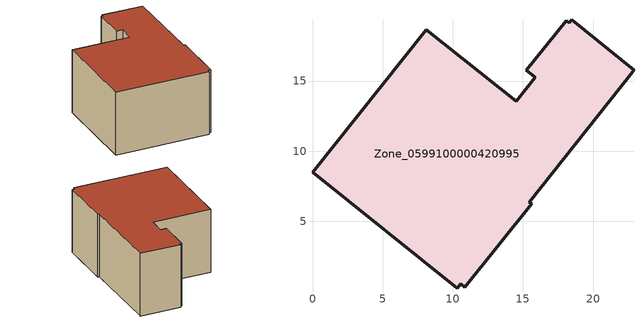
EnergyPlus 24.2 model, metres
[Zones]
Zone_0599100000420995
 floor ground (C_G): 22.82,15.66 15.46,6.38 15.63,6.24 10.87,0.3 10.55,0.54 10.32,0.24 0,8.51 8.11,18.64 14.51,13.55 15.9,15.26 15.24,15.79 18.09,19.31 18.31,19.14 18.48,19.36 22.92,15.78 z0
 wall outside (C_F): 15.46,6.38 22.82,15.66 22.92,15.78 18.48,19.36 18.31,19.14 18.09,19.31 15.24,15.79 15.9,15.26 14.51,13.55 8.11,18.64 0,8.51 10.32,0.24 10.55,0.54 10.87,0.3 15.63,6.24 15.46,6.38 z0:9.03
 roof outside (C_R): 15.9,15.26 14.51,13.55 8.11,18.64 0,8.51 10.32,0.24 10.55,0.54 10.87,0.3 15.63,6.24 15.46,6.38 22.82,15.66 22.92,15.78 18.48,19.36 18.31,19.14 18.09,19.31 15.24,15.79 z9.03
[BUILDING]
Pand.0599100000420995: North Axis=0; Terrain=City; Loads Convergence Tolerance Value=0.04; Temperature Convergence Tolerance Value=0.4; Solar Distribution=FullExterior; Maximum Number of Warmup Days=25; Minimum Number of Warmup Days=1
[Site:Location]
Rotterdam.The.Hague.AP_ZH_NLD Design_Conditions: Latitude=51.96; Longitude=4.45; Time Zone=1; Elevation=-4.5
[SITE:GROUNDTEMPERATURE:BUILDINGSURFACE]
18, 18, 18, 18, 18, 18, 18, 18, 18, 18, 18, 18
[MATERIAL] Thermal Absorptance=0.9; Solar Absorptance=0.7; Visible Absorptance=0.7
Name | Roughness | Thickness | Conductivity | Density | Specific Heat
G.D.1992-2005 | MediumSmooth | 0.15 | 0.06 | 540 | 1210
F.D.1992-2005 | Rough | 0.3 | 0.12 | 1920 | 840
R.D.1992-2005 | MediumRough | 0.2 | 0.08 | 1500 | 1000
[CONSTRUCTION]
C_G: G.D.1992-2005
C_F: F.D.1992-2005
C_R: R.D.1992-2005
[ZONE]
Zone_0599100000420995: Type=1; Multiplier=1; Ceiling Height=Autocalculate; Volume=Autocalculate; Floor Area=autocalculate; Part of Total Floor Area=Yes
[ZONEINFILTRATION:DESIGNFLOWRATE]
Infil_Zone_0599100000420995: Zone or ZoneList or Space or SpaceList=Zone_0599100000420995; Schedule=AlwaysOn; Design Flow Rate Calculation Method=Flow/Area; Flow Rate per Floor Area=0.0021; Constant Term Coefficient=1; Temperature Term Coefficient=0; Velocity Term Coefficient=0; Velocity Squared Term Coefficient=0
[HVACTEMPLATE:ZONE:IDEALLOADSAIRSYSTEM]
Zone_0599100000420995: Maximum Heating Supply Air Temperature=50; Minimum Cooling Supply Air Temperature=13; Maximum Heating Supply Air Humidity Ratio=0.0156; Minimum Cooling Supply Air Humidity Ratio=0.0077; Heating Limit=NoLimit; Cooling Limit=NoLimit; Dehumidification Control Type=ConstantSensibleHeatRatio; Cooling Sensible Heat Ratio=0.7; Dehumidification Setpoint=60; Humidification Control Type=None; Humidification Setpoint=30; Outdoor Air Method=None; Outdoor Air Flow Rate per Person=0.00944; Outdoor Air Flow Rate per Zone Floor Area=0; Outdoor Air Flow Rate per Zone=0; Demand Controlled Ventilation Type=None; Outdoor Air Economizer Type=NoEconomizer; Heat Recovery Type=None; Sensible Heat Recovery Effectiveness=0.7; Latent Heat Recovery Effectiveness=0.65
[ZONECONTROL:THERMOSTAT]
ThermostatControl_Zone_0599100000420995: Zone or ZoneList=Zone_0599100000420995; Control Type Schedule=DualSetpointControlType; Control 1=Thermostat_Zone_0599100000420995; Temperature Difference Between Cutout And Setpoint=0
[THERMOSTATSETPOINT:DUALSETPOINT]
Thermostat_Zone_0599100000420995: Heating Setpoint Temperature Schedule=HeatingSetpoint_Zone_0599100000420995; Cooling Setpoint Temperature Schedule=CoolingSetpoint_Zone_0599100000420995
[SCHEDULE:COMPACT]
HeatingSetpoint_Zone_0599100000420995: Through: 12/31, For: AllDays, Until: 24:00, 21
CoolingSetpoint_Zone_0599100000420995: Through: 12/31, For: AllDays, Until: 24:00, 24
DualSetpointControlType: Through: 12/31, For: AllDays, Until: 24:00, 4
AlwaysOn: Through: 12/31, For: AllDays, Until: 24:00, 1
